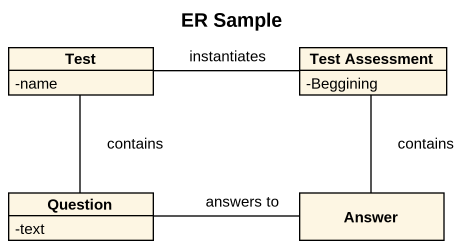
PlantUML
@startuml
title ER Sample
hide circle
hide empty members
skinparam classAttributeIconSize 0
class Test {
  -name
}
class "Test Assessment" as Test_Assessment {
  -Beggining
}
class Question {
  -text
}
class Answer
Test -right- Test_Assessment : instantiates
Question -up- Test : contains
Answer -up- Test_Assessment : contains
Answer -left- Question : answers to
@enduml
